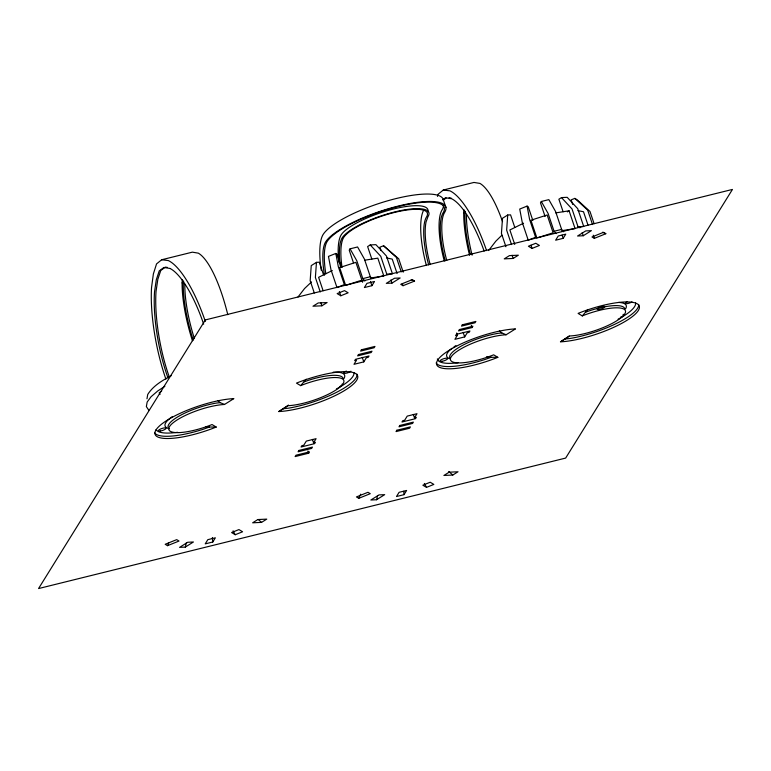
<?xml version="1.0" encoding="UTF-8"?>
<svg xmlns="http://www.w3.org/2000/svg" width="771" height="771" viewBox="0 0 771 771"><rect width="100%" height="100%" fill="white"/><g stroke="black" fill="none" stroke-linecap="round" stroke-linejoin="round"><path stroke-width="1.16" d="M323.521 274.765L319.3 262.217L316.457 262.352L315.387 277.473L320.254 291.939M514.787 227.416L510.566 214.868L507.723 215.003L506.653 230.124L511.52 244.59M182.072 282.88L182.38 279.488M463.699 213.153L463.997 209.77M183.594 281.03L183.276 284.576A73.062 22.137 73 0 0 193.242 340.127M465.221 211.312L464.894 214.858A73.062 22.137 73 0 0 470.32 254.391M146.982 398.79L147.724 394.463C153.159 385.77 162.373 380.44 171.191 375.718M185.271 547.092L193.425 541.994L187.739 542.264L179.585 547.362L185.271 547.092L186.36 542.823M376.537 499.743L384.69 494.645L379.004 494.915L370.851 500.013L376.537 499.743L377.617 495.474M437.465 196.412L438.169 194.196L443.286 190.032L473.982 182.438L479.957 183.421A81.09 22.504 78.8 0 1 502.547 221.614M167.5 545.666L179.017 541.04L176.694 539.642L165.177 544.278L167.5 545.666L168.955 542.553M358.756 498.317L370.273 493.691L367.96 492.293L356.443 496.929L358.756 498.317L360.703 494.172M371.738 278.331L370.35 276.75L364.355 258.95L357.59 246.971L350.053 248.84L349.224 250.18L353.446 262.738M212.757 542.003L215.369 537.801L207.833 539.661L205.221 543.873L212.757 542.003L212.382 537.512M371.901 285.684L374.513 281.482L366.986 283.342L364.375 287.554L371.901 285.684L370.475 281.454M313.556 442.776L316.11 438.67L306.318 441.089L303.764 445.204L301.885 445.667L301.047 447.007L314.607 443.653L315.435 442.313L313.556 442.776L312.419 439.403M363.777 361.888L366.331 357.783L368.21 357.32L369.049 355.971L355.489 359.325L354.66 360.674L356.539 360.202L353.985 364.317L363.777 361.888L362.254 357.358M308.67 453.213L309.499 451.873L295.948 455.227L295.11 456.577L308.67 453.213L307.908 450.948M457.444 335.221L454.89 339.336L464.682 336.908L467.236 332.802L469.115 332.34L469.953 330.99L456.393 334.344L455.565 335.693L457.444 335.221L456.692 333.005M563.697 231.772L561.616 229.401L555.621 211.601L548.846 199.631L541.319 201.491L540.481 202.831L545.097 216.526M414.461 417.795L417.015 413.69L407.223 416.109L404.669 420.224L402.79 420.687L401.951 422.026L415.511 418.672L416.34 417.333L414.461 417.795L413.323 414.422M472.083 327.55L472.922 326.21L459.362 329.564L458.533 330.913L472.083 327.55L471.36 325.391M404.014 494.654L406.625 490.452L399.099 492.312L396.487 496.524L404.014 494.654L403.744 491.291M563.167 238.335L565.779 234.133L558.243 235.993L555.631 240.205L563.167 238.335L562.098 235.165M298.04 296.96L304.574 288.527L311.513 281.935M488.583 250.546L495.83 241.178L501.844 235.271M288.47 405.074L278.813 411.56A49.556 12.914 -18.6 0 0 356.694 380.238A49.556 12.914 -18.6 0 0 296.478 383.11L300.651 385.625L306.232 379.207M582.278 315.908A34.965 9.107 -18.6 0 1 624.761 313.874A34.965 9.107 -18.6 0 1 569.817 335.973L560.44 341.842A49.556 12.914 -18.6 0 0 638.321 310.52A49.556 12.914 -18.6 0 0 578.096 313.392L582.278 315.908L587.859 309.489M227.782 314.684A81.09 22.504 78.8 0 0 198.33 253.158L192.364 252.156L161.659 259.76L156.542 263.913L153.381 273.888L151.55 287.438A81.061 22.494 78.8 0 0 165.91 379.13M442.727 199.795L445.513 197.771L451.623 198.735A73.081 22.147 73 0 1 484.121 251.057M443.315 200.094L446.091 198.07M561.298 341.283L569.2 335.973M164.859 386.338L157.804 390.916L151.077 396.708L147.165 402.038L146.355 406.596L148.726 410.124M316.457 262.352L311.243 265.61L310.173 280.731L314.298 292.97M370.225 244.937L380.768 256.3L386.763 274.1L392.449 273.83L386.454 256.03L375.911 244.667L370.225 244.937L367.622 246.566L371.844 259.114M321.883 305.798L327.097 302.54L318.192 302.964L312.978 306.222L321.883 305.798L320.813 302.618M391.996 283.092L400.149 277.984L394.463 278.254L386.31 283.362L391.996 283.092L390.926 279.912M507.723 215.003L502.509 218.26L501.439 233.382L505.93 246.739M224.496 404.476L233.873 398.607A49.556 12.914 -18.6 0 0 156.002 429.929A49.556 12.914 -18.6 0 0 216.217 427.057L212.044 424.542A34.965 9.107 -18.6 0 1 169.553 426.565A34.965 9.107 -18.6 0 1 224.496 404.476L220.198 402.645L217.769 400.573M561.49 197.588L572.034 208.951L578.019 226.751L583.714 226.481L577.72 208.681L567.177 197.318L561.49 197.588L558.879 199.217L563.109 211.765M567.35 211.88L569.085 210.791L575.079 228.592L561.77 230.693M513.149 258.449L518.353 255.191L509.448 255.615L504.244 258.873L513.149 258.449L512.079 255.268M278.813 411.56L288.19 405.691A34.965 9.107 -18.6 0 0 343.143 383.601A34.965 9.107 -18.6 0 0 300.651 385.625M583.262 235.743L591.415 230.635L585.729 230.915L577.575 236.013L583.262 235.743L582.192 232.563M506.123 334.759L515.5 328.889A49.556 12.914 -18.6 0 0 437.62 360.211A49.556 12.914 -18.6 0 0 497.844 357.339L493.662 354.824A34.965 9.107 -18.6 0 1 451.18 356.848A34.965 9.107 -18.6 0 1 506.123 334.759L501.815 332.918L499.386 330.855M261.552 522.381L266.756 519.124L257.851 519.548L252.647 522.805L261.552 522.381L258.275 519.529M452.808 475.032L458.022 471.775L449.117 472.199L443.903 475.456L452.808 475.032L448.722 471.466M332.301 270.544L318.606 277.319L323.097 290.677M523.567 223.195L509.872 229.97L514.739 244.436M161.698 390.955L159.192 392.863L160.021 394.482M335.828 253.447L328.465 256.406L330.99 269.754L336.975 287.564L344.338 284.605L338.344 266.795L335.828 253.447L336.985 254.151L341.206 266.699M403.214 272.163L398.723 258.815L383.563 245.737L379.891 247.212L381.038 250.642M527.085 206.098L519.731 209.057L522.256 222.405L528.241 240.215L535.594 237.256L529.61 219.446L527.085 206.098L528.251 206.801L532.857 220.496M594.104 223.706L589.979 211.466L577.151 199.785L574.829 198.388L571.157 199.862L572.689 204.431M340.792 295.765L348.145 292.807L344.512 290.628L337.158 293.587L340.792 295.765L339.365 291.525M403.04 285.704L414.557 281.078L412.244 279.68L400.727 284.316L403.04 285.704L402.308 283.516M532.057 248.416L539.411 245.457L535.778 243.279L528.414 246.238L532.057 248.416L530.988 245.236M594.306 238.364L605.823 233.729L603.5 232.331L591.983 236.967L594.306 238.364L593.236 235.184M235.222 534.727L242.586 531.768L238.943 529.581L231.589 532.539L235.222 534.727L233.083 530.805M426.488 487.378L433.842 484.419L430.208 482.232L422.855 485.19L426.488 487.378L424.349 483.465M537.917 237.68L553.135 232.784L547.15 214.984L530.92 220.236L536.915 238.046M304.179 381.847L308.458 380.305A34.965 9.107 -18.6 0 1 343.143 378.648M216.217 427.057L209.404 427.018L203.351 429.216A49.556 12.914 -18.6 0 1 154.537 432.627M585.806 312.13L590.085 310.578A34.965 9.107 -18.6 0 1 624.77 308.93M497.844 357.339L491.031 357.301L484.969 359.498A49.556 12.914 -18.6 0 1 436.164 362.91M361.878 280.133L345.649 285.395L339.654 267.585L355.884 262.333L362.592 282.253M350.053 248.84L356.828 260.81L362.813 278.61L370.35 276.75M541.319 201.491L548.094 213.461L554.079 231.261L561.616 229.401M555.775 212.892L569.085 210.791M364.51 260.241L377.819 258.14L383.813 275.941L370.504 278.042M501.815 332.918L498.259 333.313A34.965 9.107 -18.6 0 0 462.648 345.302A34.965 9.107 -18.6 0 0 450.428 358.775M564.729 339.057L569.779 338.508A49.556 12.914 -18.6 0 0 638.639 304.439M220.198 402.645L216.641 403.031A34.965 9.107 -18.6 0 0 168.049 427.067M283.111 408.775L288.152 408.225A49.556 12.914 -18.6 0 0 357.012 374.157M577.932 210.618L583.502 211.746L587.994 225.093M386.666 257.967L392.237 259.095L397.104 273.56M486.424 356.857L491.031 357.301M205.953 426.691L209.404 427.018M443.286 190.032L449.946 190.851A81.09 24.527 73.3 0 1 486.578 250.623M161.659 259.76L168.329 260.569A81.09 24.527 73.3 0 1 205.327 321.449M449.05 197.713L451.093 198.041M167.432 267.431L165.389 267.113L160.763 270.486L157.833 279.333L156.05 291.313A73.062 20.219 79.2 0 0 169.495 377.549M169.996 268.453L163.886 267.489L159.25 270.862L156.32 279.709L154.547 291.689A73.062 20.219 79.2 0 0 167.991 377.925M602.537 232.244L605.823 233.729M411.28 279.594L414.557 281.078M578.019 226.751L579.946 227.792M574.829 198.388L587.666 210.069L592.533 224.534M383.563 245.737L396.4 257.418L401.267 271.884M554.079 231.261L556.161 233.632M362.813 278.61L364.895 280.981M445.937 207.563L443.441 200.142A64.041 16.683 -18.6 0 0 387.861 200.749A64.041 16.683 -18.6 0 0 323.078 234.586A52.688 15.295 76.1 0 0 321.237 270.255M463.159 332.378L464.682 336.908M472.112 255.172A73.062 22.137 73 0 1 466.416 214.511M469.568 255.268A76.262 23.091 73.1 0 1 463.718 213.181M428.686 264.906A44.583 12.943 76.1 0 1 426.479 217.027A44.583 11.613 -18.6 0 0 394.232 212.507A44.583 11.613 -18.6 0 0 343.644 237.535A44.583 12.943 76.1 0 0 342.045 267.412M446.756 260.434A44.583 12.943 76.1 0 1 444.549 212.555A64.041 16.683 -18.6 0 0 398.241 206.059A64.041 16.683 -18.6 0 0 325.574 242.007A44.583 12.943 76.1 0 0 324.495 275.199M445.252 260.81A44.583 12.943 76.1 0 1 443.046 212.931A62.422 16.258 -18.6 0 0 397.903 206.599A62.422 16.258 -18.6 0 0 327.077 241.631A44.583 12.943 76.1 0 0 325.815 273.724M444.318 260.993A47.831 13.888 76.1 0 1 442.043 209.963A62.422 16.258 -18.6 0 0 443.392 205.096M430.189 264.54A44.583 12.943 76.1 0 1 426.074 221.875L427.982 216.661A46.212 12.037 -18.6 0 0 394.569 211.967A46.212 12.037 -18.6 0 0 342.141 237.911A44.583 12.943 76.1 0 0 340.377 266.679M426.402 265.532A52.688 15.295 76.1 0 1 423.983 209.616M427.857 211.784A46.212 12.037 -18.6 0 0 390.743 209.731A46.212 12.037 -18.6 0 0 341.139 234.943A47.831 13.888 76.1 0 0 338.816 262.323M169.996 268.462A73.081 22.147 73 0 1 203.669 324.157M194.379 338.614A73.062 22.137 73 0 1 184.799 284.229M192.422 340.724A76.262 23.091 73.1 0 1 182.091 282.899M618.631 302.425A37.393 9.744 -18.6 0 1 625.522 308.872M635.583 302.955A47.127 12.278 -18.6 0 1 618.082 319.213M631.979 301.914A4.057 1.06 -18.6 0 1 626.177 303.687A4.057 1.06 -18.6 0 1 627.064 301.76M623.045 314.423A4.057 1.06 -18.6 0 1 624.057 315.31A4.057 1.06 -18.6 0 1 620.607 317.112M342.064 384.16A4.057 1.06 -18.6 0 1 339.972 386.473M350.93 371.217A4.057 1.06 -18.6 0 1 344.55 373.405A4.057 1.06 -18.6 0 1 346.352 371.073M458.08 362.736A47.127 12.278 -18.6 0 1 437.369 358.872M449.917 358.727A37.393 9.744 -18.6 0 1 452.143 348.203M453.936 346.911A37.393 9.744 -18.6 0 1 455.921 345.61M169.35 428.715A37.393 9.744 -18.6 0 1 172.309 416.629M177.571 432.309A47.127 12.278 -18.6 0 1 156.079 429.601M333.197 372.152A37.393 9.744 -18.6 0 1 343.905 378.59M353.956 372.672A47.127 12.278 -18.6 0 1 336.455 388.931M205.346 319.926L38.55 588.562L565.654 458.08L732.45 189.435L205.346 319.926M298.917 450.447L298.078 451.787L311.638 448.433L312.467 447.093L298.917 450.447M358.457 354.544L357.628 355.894L371.179 352.53L372.017 351.19L358.457 354.544M361.426 349.764L360.597 351.104L374.147 347.75L374.985 346.41L361.426 349.764M396.853 430.247L396.015 431.596L409.574 428.242L410.403 426.893L396.853 430.247M399.821 425.467L398.983 426.816L412.543 423.452L413.372 422.113L399.821 425.467M462.33 324.784L461.501 326.123L475.052 322.77L475.89 321.43L462.33 324.784M442.034 361.32A4.057 1.06 -18.6 0 0 447.662 358.534A4.057 1.06 -18.6 0 0 441.744 359.488A4.057 1.06 -18.6 0 0 442.034 361.32M160.407 431.037A4.057 1.06 -18.6 0 0 166.044 428.252A4.057 1.06 -18.6 0 0 160.117 429.206A4.057 1.06 -18.6 0 0 160.407 431.037M599.202 309.45A4.057 1.06 -18.6 0 0 604.83 306.665A4.057 1.06 -18.6 0 0 598.913 307.619A4.057 1.06 -18.6 0 0 599.202 309.45"/></g></svg>
